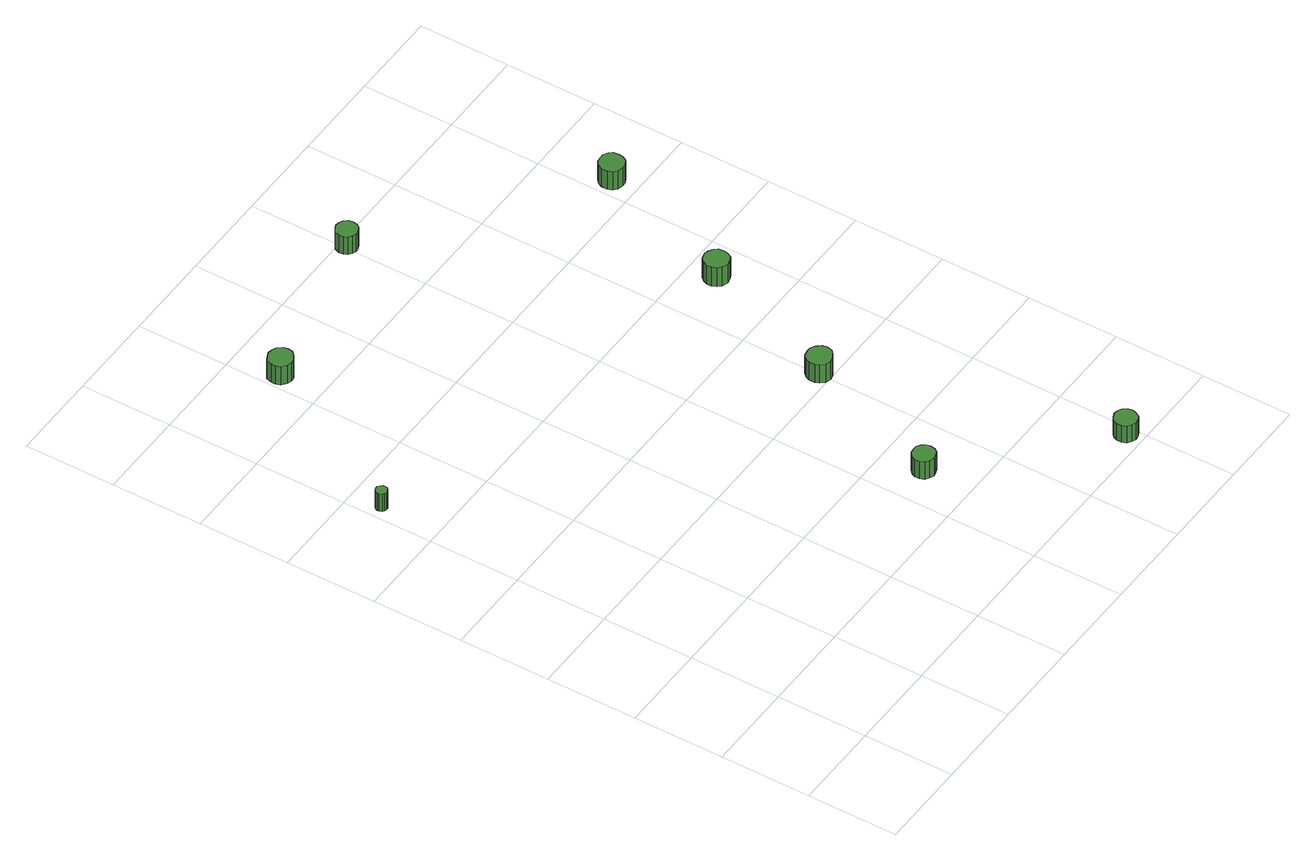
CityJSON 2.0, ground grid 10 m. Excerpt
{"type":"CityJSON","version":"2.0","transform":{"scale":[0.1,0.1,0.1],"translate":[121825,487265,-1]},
"CityObjects":{
"tree1":{"type":"SolitaryVegetationObject","attributes":{"function":"something"},"geometry":[{"type":"MultiSurface","lod":"1","boundaries":[[[0,1,2,3,4,5,6,7,8,9,10,11,12,13,14]],[[15,16,17,18,19,20,21,22,23,24,25,26,27,28,29]],[[0,29,28,1]],[[1,28,27,2]],[[2,27,26,3]],[[3,26,25,4]],[[4,25,24,5]],[[5,24,23,6]],[[6,23,22,7]],[[7,22,21,8]],[[8,21,20,9]],[[9,20,19,10]],[[10,19,18,11]],[[11,18,17,12]],[[12,17,16,13]],[[13,16,15,14]],[[14,15,29,0]]]}]},
"tree2":{"type":"SolitaryVegetationObject","attributes":{"function":"something"},"geometry":[{"type":"MultiSurface","lod":"1","boundaries":[[[30,31,32,33,34,35,36,37,38,39,40,41,42,43,44]],[[45,46,47,48,49,50,51,52,53,54,55,56,57,58,59]],[[30,59,58,31]],[[31,58,57,32]],[[32,57,56,33]],[[33,56,55,34]],[[34,55,54,35]],[[35,54,53,36]],[[36,53,52,37]],[[37,52,51,38]],[[38,51,50,39]],[[39,50,49,40]],[[40,49,48,41]],[[41,48,47,42]],[[42,47,46,43]],[[43,46,45,44]],[[44,45,59,30]]]}]},
"tree3":{"type":"SolitaryVegetationObject","attributes":{"function":"something"},"geometry":[{"type":"MultiSurface","lod":"1","boundaries":[[[60,61,62,63,64,65,66,67,68,69,70,71,72,73,74]],[[75,76,77,78,79,80,81,82,83,84,85,86,87,88,89]],[[60,89,88,61]],[[61,88,87,62]],[[62,87,86,63]],[[63,86,85,64]],[[64,85,84,65]],[[65,84,83,66]],[[66,83,82,67]],[[67,82,81,68]],[[68,81,80,69]],[[69,80,79,70]],[[70,79,78,71]],[[71,78,77,72]],[[72,77,76,73]],[[73,76,75,74]],[[74,75,89,60]]]}]},
"tree4":{"type":"SolitaryVegetationObject","attributes":{"function":"something"},"geometry":[{"type":"MultiSurface","lod":"1","boundaries":[[[90,91,92,93,94,95,96,97,98,99,100,101,102,103,104]],[[105,106,107,108,109,110,111,112,113,114,115,116,117,118,119]],[[90,119,118,91]],[[91,118,117,92]],[[92,117,116,93]],[[93,116,115,94]],[[94,115,114,95]],[[95,114,113,96]],[[96,113,112,97]],[[97,112,111,98]],[[98,111,110,99]],[[99,110,109,100]],[[100,109,108,101]],[[101,108,107,102]],[[102,107,106,103]],[[103,106,105,104]],[[104,105,119,90]]]}]},
"tree5":{"type":"SolitaryVegetationObject","attributes":{"function":"something"},"geometry":[{"type":"MultiSurface","lod":"1","boundaries":[[[120,121,122,123,124,125,126,127,128,129,130,131,132,133,134]],[[135,136,137,138,139,140,141,142,143,144,145,146,147,148,149]],[[120,149,148,121]],[[121,148,147,122]],[[122,147,146,123]],[[123,146,145,124]],[[124,145,144,125]],[[125,144,143,126]],[[126,143,142,127]],[[127,142,141,128]],[[128,141,140,129]],[[129,140,139,130]],[[130,139,138,131]],[[131,138,137,132]],[[132,137,136,133]],[[133,136,135,134]],[[134,135,149,120]]]}]},
"tree6":{"type":"SolitaryVegetationObject","attributes":{"function":"something"},"geometry":[{"type":"MultiSurface","lod":"1","boundaries":[[[150,151,152,153,154,155,156,157,158,159,160,161,162,163,164]],[[165,166,167,168,169,170,171,172,173,174,175,176,177,178,179]],[[150,179,178,151]],[[151,178,177,152]],[[152,177,176,153]],[[153,176,175,154]],[[154,175,174,155]],[[155,174,173,156]],[[156,173,172,157]],[[157,172,171,158]],[[158,171,170,159]],[[159,170,169,160]],[[160,169,168,161]],[[161,168,167,162]],[[162,167,166,163]],[[163,166,165,164]],[[164,165,179,150]]]}]},
"tree7":{"type":"SolitaryVegetationObject","attributes":{"function":"something"},"geometry":[{"type":"MultiSurface","lod":"1","boundaries":[[[180,181,182,183,184,185,186,187,188,189,190,191,192,193,194]],[[195,196,197,198,199,200,201,202,203,204,205,206,207,208,209]],[[180,209,208,181]],[[181,208,207,182]],[[182,207,206,183]],[[183,206,205,184]],[[184,205,204,185]],[[185,204,203,186]],[[186,203,202,187]],[[187,202,201,188]],[[188,201,200,189]],[[189,200,199,190]],[[190,199,198,191]],[[191,198,197,192]],[[192,197,196,193]],[[193,196,195,194]],[[194,195,209,180]]]}]},
"tree8":{"type":"SolitaryVegetationObject","attributes":{"function":"something"},"geometry":[{"type":"MultiSurface","lod":"1","boundaries":[[[210,211,212,213,214,215,216,217,218,219,220,221,222,223,224]],[[225,226,227,228,229,230,231,232,233,234,235,236,237,238,239]],[[210,239,238,211]],[[211,238,237,212]],[[212,237,236,213]],[[213,236,235,214]],[[214,235,234,215]],[[215,234,233,216]],[[216,233,232,217]],[[217,232,231,218]],[[218,231,230,219]],[[219,230,229,220]],[[220,229,228,221]],[[221,228,227,222]],[[222,227,226,223]],[[223,226,225,224]],[[224,225,239,210]]]}]}
},
"vertices":[
[21,566,29],[21,568,29],[19,570,29],[17,572,29],[14,572,29],[12,571,29],[10,569,29],[9,567,29],[9,565,29],[10,562,29],[12,561,29],[14,560,29],[17,560,29],[19,561,29],[21,563,29],[21,563,6],[19,561,6],[17,560,6],[14,560,6],[12,561,6],[10,562,6],[9,565,6],[9,567,6],[10,569,6],[12,571,6],[14,572,6],[17,572,6],[19,570,6],[21,568,6],[21,566,6],
[130,748,31],[129,753,31],[125,758,31],[120,760,31],[115,761,31],[110,759,31],[105,756,31],[103,750,31],[103,745,31],[105,740,31],[110,736,31],[115,734,31],[120,735,31],[125,738,31],[129,742,31],[129,742,7],[125,738,7],[120,735,7],[115,734,7],[110,736,7],[105,740,7],[103,745,7],[103,750,7],[105,756,7],[110,759,7],[115,761,7],[120,760,7],[125,758,7],[129,753,7],[130,748,7],
[355,154,29],[354,159,29],[351,163,29],[347,166,29],[342,166,29],[337,165,29],[333,161,29],[331,157,29],[331,152,29],[333,147,29],[337,144,29],[342,142,29],[347,143,29],[351,145,29],[354,149,29],[354,149,6],[351,145,6],[347,143,6],[342,142,6],[337,144,6],[333,147,6],[331,152,6],[331,157,6],[333,161,6],[337,165,6],[342,166,6],[347,166,6],[351,163,6],[354,159,6],[355,154,6],
[416,313,30],[415,318,30],[411,323,30],[406,326,30],[401,326,30],[395,325,30],[391,321,30],[389,316,30],[389,310,30],[391,305,30],[395,301,30],[401,299,30],[406,300,30],[411,303,30],[415,307,30],[415,307,6],[411,303,6],[406,300,6],[401,299,6],[395,301,6],[391,305,6],[389,310,6],[389,316,6],[391,321,6],[395,325,6],[401,326,6],[406,326,6],[411,323,6],[415,318,6],[416,313,6],
[504,19,28],[503,23,28],[500,28,28],[496,30,28],[491,31,28],[486,29,28],[482,26,28],[480,21,28],[480,16,28],[482,11,28],[486,8,28],[491,6,28],[496,7,28],[500,9,28],[503,14,28],[503,14,6],[500,9,6],[496,7,6],[491,6,6],[486,8,6],[482,11,6],[480,16,6],[480,21,6],[482,26,6],[486,29,6],[491,31,6],[496,30,6],[500,28,6],[503,23,6],[504,19,6],
[314,792,30],[313,797,30],[310,801,30],[306,803,30],[301,804,30],[297,802,30],[293,799,30],[291,794,30],[291,789,30],[293,785,30],[297,782,30],[301,780,30],[306,781,30],[310,783,30],[313,787,30],[313,787,7],[310,783,7],[306,781,7],[301,780,7],[297,782,7],[293,785,7],[291,789,7],[291,794,7],[293,799,7],[297,802,7],[301,804,7],[306,803,7],[310,801,7],[313,797,7],[314,792,7],
[474,469,31],[473,475,31],[470,479,31],[465,482,31],[460,483,31],[454,481,31],[450,477,31],[448,472,31],[448,467,31],[450,462,31],[454,458,31],[460,456,31],[465,457,31],[470,459,31],[473,464,31],[473,464,6],[470,459,6],[465,457,6],[460,456,6],[454,458,6],[450,462,6],[448,467,6],[448,472,6],[450,477,6],[454,481,6],[460,483,6],[465,482,6],[470,479,6],[473,475,6],[474,469,6],
[533,628,30],[532,634,30],[529,638,30],[524,641,30],[519,641,30],[513,640,30],[509,636,30],[507,631,30],[507,625,30],[509,620,30],[513,616,30],[519,615,30],[524,615,30],[529,618,30],[532,623,30],[532,623,6],[529,618,6],[524,615,6],[519,615,6],[513,616,6],[509,620,6],[507,625,6],[507,631,6],[509,636,6],[513,640,6],[519,641,6],[524,641,6],[529,638,6],[532,634,6],[533,628,6]
]}
